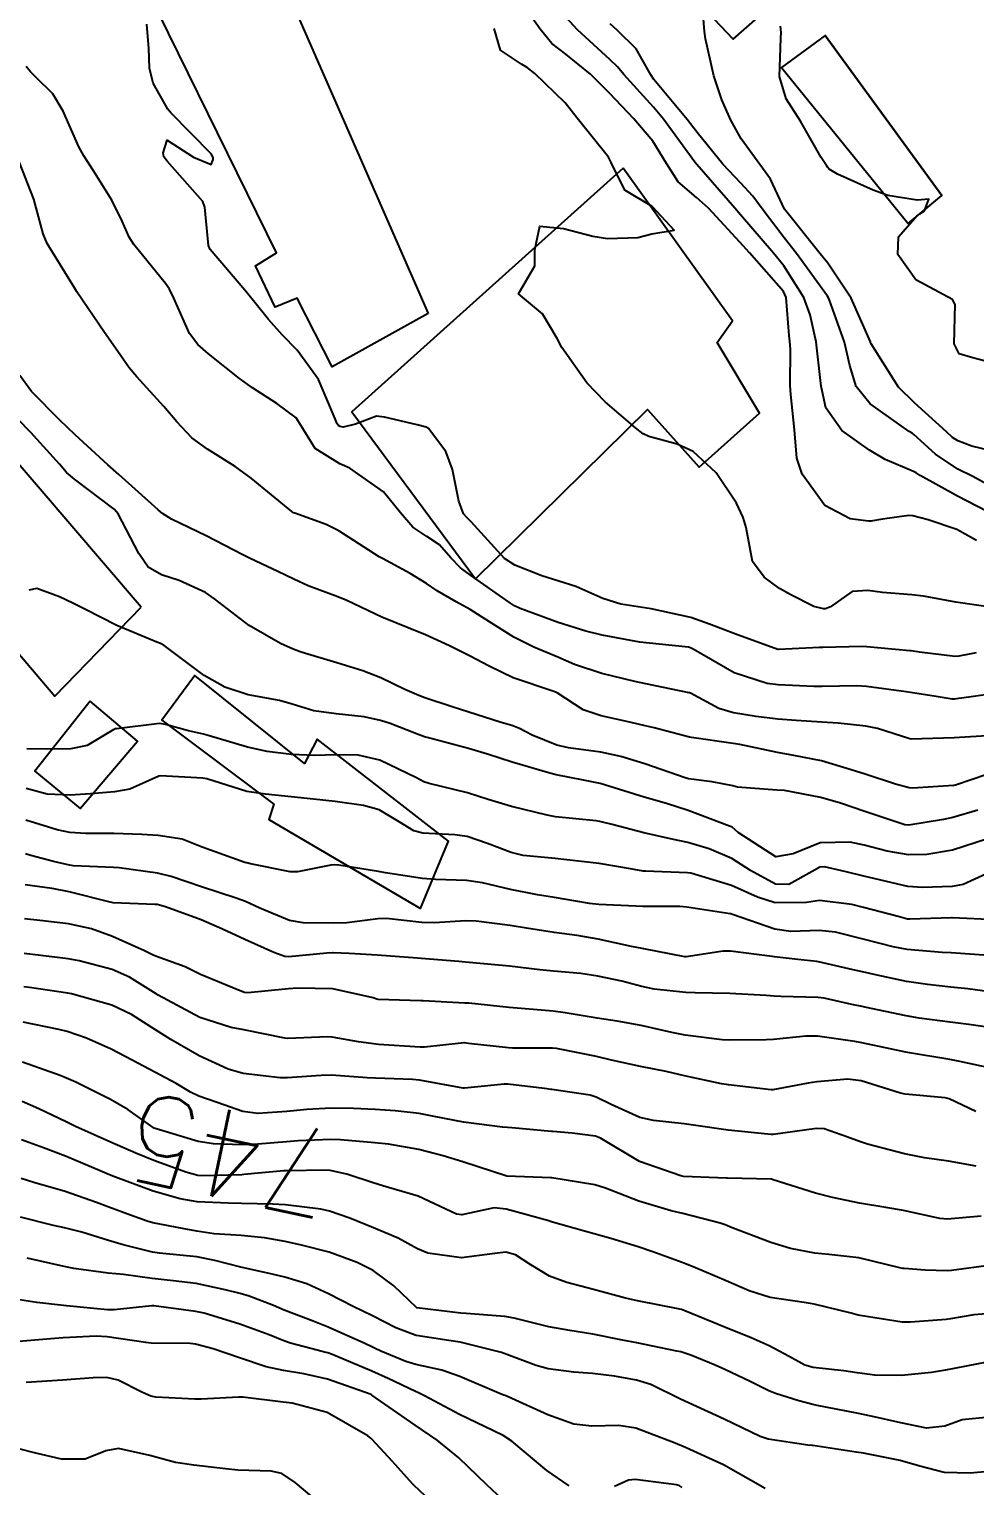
# Model space of a CAD drawing. Header units: metres. Extents: x 318500 to 325275, y 7408834 to 7428799.
# Drawn here: x 323609.8 to 323652.6, y 7420764.5 to 7420830.6 of the extents above; entities that cross this region are included whole.
import ezdxf
from ezdxf.enums import TextEntityAlignment as Align

# ---------------------------------------------------------------- set-up
doc = ezdxf.new("R2010")
doc.units = ezdxf.units.M
doc.header["$MEASUREMENT"] = 0
for name, color, linetype in [('Cotas', 45, 'Continuous'), ('Curvas de Nivel 1m', 11, 'Continuous'), ('Curvas de Nivel 5m', 15, 'Continuous'), ('Edificações', 30, 'Continuous'), ('Vias Primárias', 230, 'Continuous')]:
    doc.layers.add(name, color=color, linetype=linetype)
doc.styles.add('Style-STANDARD', font='STANDARD.shx')

msp = doc.modelspace()

# ---------------------------------------------------------------- linework, layer by layer
at = {"layer": 'Curvas de Nivel 1m', "flags": 128}
for points, elevation in [([(323653.831, 7420811.344), (323652.467, 7420811.67), (323651.836, 7420811.911), (323651.593, 7420812.069), (323651.318, 7420812.318), (323649.859, 7420813.639), (323649.137, 7420814.351), (323647.899, 7420816.304), (323647.875, 7420816.37), (323647.866, 7420816.404), (323646.993, 7420818.379), (323645.944, 7420819.96), (323645.595, 7420820.395), (323643.98, 7420822.42), (323643.335, 7420823.771), (323642.852, 7420824.437), (323642.017, 7420825.605), (323641.545, 7420826.455), (323641.132, 7420827.37), (323640.778, 7420828.463), (323640.401, 7420830.143), (323640.354, 7420830.467), (323640.201, 7420832.376)], 766), ([(323652.679, 7420807.398), (323651.784, 7420807.89), (323650.485, 7420808.33), (323649.793, 7420808.509), (323649.608, 7420808.527), (323648.422, 7420808.361), (323647.885, 7420808.272), (323647.789, 7420808.274), (323646.944, 7420808.378), (323645.799, 7420808.983), (323644.774, 7420810.406), (323644.541, 7420811.123), (323644.424, 7420812.411), (323644.269, 7420814.009), (323644.232, 7420814.415), (323644.244, 7420816.065), (323644.214, 7420816.415), (323644.181, 7420816.694), (323644.045, 7420818.418), (323643.924, 7420818.686), (323642.389, 7420820.443), (323641.957, 7420820.919), (323640.529, 7420822.465), (323639.985, 7420822.943), (323639.158, 7420823.649), (323638.628, 7420824.491), (323638.015, 7420825.491), (323637.146, 7420826.513), (323636.047, 7420827.667), (323635.189, 7420828.539), (323634.069, 7420829.446), (323633.437, 7420829.923), (323632.911, 7420830.568), (323632.097, 7420831.705)], 763), ([(323653.596, 7420808.489), (323651.807, 7420809.411), (323650.126, 7420810.335), (323649.943, 7420810.46), (323649.822, 7420810.53), (323648.54, 7420811.072), (323647.831, 7420811.487), (323646.567, 7420812.383), (323645.855, 7420813.405), (323645.636, 7420814.394), (323645.613, 7420814.654), (323645.416, 7420816.397), (323645.138, 7420817.628), (323644.846, 7420818.406), (323643.941, 7420819.852), (323643.471, 7420820.427), (323641.976, 7420822.151), (323641.719, 7420822.453), (323640, 7420824.435), (323639.984, 7420824.454), (323639.972, 7420824.47), (323639.92, 7420824.553), (323638.495, 7420826.493), (323638.038, 7420827.036), (323636.699, 7420828.52), (323636.408, 7420828.87), (323636.067, 7420829.204), (323634.599, 7420830.545), (323634.088, 7420831.099)], 764), ([(323652.667, 7420802.3), (323651.871, 7420802.145), (323651.707, 7420802.138), (323650.085, 7420802.334), (323649.711, 7420802.387), (323649.658, 7420802.394), (323647.713, 7420802.581), (323647.501, 7420802.585), (323645.712, 7420802.545), (323645.563, 7420802.542), (323643.71, 7420802.452), (323643.677, 7420802.454), (323641.721, 7420803.159), (323640.585, 7420803.599), (323639.731, 7420803.9), (323637.93, 7420804.304), (323637.737, 7420804.331), (323636.567, 7420804.512), (323635.742, 7420804.768), (323634.516, 7420805.306), (323633.75, 7420805.545), (323632.986, 7420805.795), (323631.757, 7420806.278), (323631.287, 7420806.585), (323629.785, 7420808.236), (323629.604, 7420808.419), (323629.437, 7420808.605), (323629.227, 7420809.18), (323628.934, 7420810.613), (323628.638, 7420811.428), (323627.838, 7420812.47), (323627.739, 7420812.531), (323627.334, 7420812.638), (323625.845, 7420812.99), (323625.483, 7420813.026), (323624.541, 7420812.673), (323623.98, 7420812.537), (323623.839, 7420812.561), (323623.765, 7420812.607), (323623.713, 7420812.682), (323623.611, 7420812.916), (323622.867, 7420814.695), (323621.89, 7420816.028), (323621.21, 7420816.72), (323620.591, 7420817.414), (323619.915, 7420818.261), (323619.52, 7420818.744), (323617.947, 7420820.592), (323617.876, 7420820.761), (323617.715, 7420822.511), (323617.619, 7420822.765), (323615.997, 7420824.597), (323615.858, 7420824.792), (323615.82, 7420824.976), (323616.011, 7420825.539), (323617.199, 7420824.772), (323617.995, 7420824.438), (323618.085, 7420824.672), (323618.085, 7420824.759), (323618.002, 7420824.922), (323616.171, 7420826.789), (323616.032, 7420826.952), (323615.366, 7420828.123), (323615.202, 7420828.803), (323615.174, 7420829.692), (323615.088, 7420830.805)], 761), ([(323653.714, 7420804.316), (323651.743, 7420804.599), (323650.278, 7420804.865), (323649.746, 7420804.934), (323648.419, 7420805.032), (323647.748, 7420805.126), (323647.042, 7420805.082), (323646.056, 7420804.387), (323645.833, 7420804.294), (323645.739, 7420804.295), (323645.299, 7420804.397), (323644.268, 7420804.935), (323643.748, 7420805.22), (323643.053, 7420805.727), (323642.526, 7420806.439), (323642.24, 7420807.987), (323642.105, 7420808.445), (323641.8, 7420809.094), (323640.879, 7420810.459), (323639.83, 7420811.423), (323639.11, 7420811.758), (323637.836, 7420812.116), (323637.567, 7420812.233), (323637.219, 7420812.509), (323635.857, 7420813.674), (323635.019, 7420814.539), (323633.894, 7420816.146), (323633.676, 7420816.553), (323633.016, 7420817.668), (323631.92, 7420818.58), (323632.656, 7420819.853), (323632.666, 7420820.569), (323632.883, 7420821.65), (323633.965, 7420821.544), (323635.298, 7420821.198), (323635.958, 7420821.089), (323637.331, 7420821.138), (323637.962, 7420821.292), (323638.984, 7420821.466), (323638.007, 7420822.5), (323637.996, 7420822.516), (323637.98, 7420822.531), (323636.748, 7420823.279), (323636.123, 7420824.528), (323636.004, 7420824.769), (323634.589, 7420826.544), (323634.04, 7420827.232), (323632.669, 7420828.571), (323632.317, 7420828.83), (323632.064, 7420828.984), (323631.103, 7420829.628), (323630.818, 7420830.599)], 762), ([(323653.885, 7420815.306), (323652.513, 7420815.682), (323651.893, 7420815.854), (323651.67, 7420816.313), (323651.705, 7420818.1), (323651.592, 7420818.315), (323649.933, 7420819.216), (323649.104, 7420820.353), (323649.146, 7420821.168), (323649.977, 7420822.117), (323650.114, 7420822.202), (323650.321, 7420822.335), (323650.518, 7420822.865), (323649.985, 7420822.83), (323648.658, 7420823.031), (323647.989, 7420823.28), (323646.376, 7420824.006), (323645.998, 7420824.235), (323645.926, 7420824.318), (323645.875, 7420824.392), (323645.64, 7420824.76), (323644.703, 7420826.41), (323644.045, 7420827.413), (323643.752, 7420828.425), (323643.814, 7420830.16), (323643.83, 7420830.424), (323643.802, 7420830.706)], 767), ([(323653.394, 7420798.561), (323651.661, 7420798.446), (323649.719, 7420798.397), (323649.661, 7420798.407), (323648.183, 7420798.872), (323647.666, 7420798.982), (323646.405, 7420799.12), (323645.668, 7420799.166), (323644.498, 7420799.237), (323643.669, 7420799.296), (323642.685, 7420799.415), (323641.671, 7420799.583), (323640.998, 7420799.775), (323639.712, 7420800.47), (323639.68, 7420800.486), (323639.656, 7420800.494), (323637.686, 7420800.899), (323637.192, 7420801.001), (323635.693, 7420801.362), (323634.457, 7420801.78), (323633.703, 7420802.1), (323632.622, 7420802.566), (323631.717, 7420803.015), (323630.615, 7420803.703), (323629.735, 7420804.264), (323629.099, 7420804.61), (323628.238, 7420805.116), (323627.748, 7420805.452), (323627.012, 7420805.9), (323625.759, 7420806.576), (323625.615, 7420806.661), (323623.777, 7420807.83), (323623.212, 7420808.119), (323621.789, 7420808.629), (323621.733, 7420808.655), (323621.654, 7420808.712), (323619.812, 7420810.221), (323619.084, 7420810.747), (323617.828, 7420811.535), (323617.115, 7420812.053), (323616.441, 7420812.781), (323615.85, 7420813.477), (323614.624, 7420814.809), (323614.284, 7420815.224), (323613.88, 7420815.805), (323613.17, 7420816.827), (323611.917, 7420818.667), (323611.806, 7420818.842), (323611.609, 7420819.16), (323610.574, 7420820.861), (323610.385, 7420821.294), (323609.97, 7420822.87), (323609.182, 7420824.882)], 759), ([(323653.141, 7420796.791), (323651.719, 7420796.309), (323651.652, 7420796.287), (323651.63, 7420796.284), (323649.792, 7420796.173), (323649.628, 7420796.182), (323649.004, 7420796.346), (323647.637, 7420796.802), (323647.002, 7420797.007), (323645.645, 7420797.41), (323644.403, 7420797.654), (323643.651, 7420797.79), (323641.948, 7420798.145), (323641.656, 7420798.195), (323639.769, 7420798.468), (323639.675, 7420798.485), (323638.073, 7420798.903), (323637.665, 7420798.997), (323637.028, 7420799.144), (323635.669, 7420799.45), (323634.852, 7420799.712), (323633.679, 7420800.492), (323633.641, 7420800.512), (323633.52, 7420800.552), (323631.689, 7420801.175), (323630.589, 7420801.699), (323629.703, 7420802.161), (323628.799, 7420802.614), (323627.717, 7420803.118), (323626.927, 7420803.437), (323625.729, 7420803.92), (323624.141, 7420804.676), (323623.742, 7420804.847), (323622.393, 7420805.347), (323621.749, 7420805.639), (323621.021, 7420805.989), (323619.758, 7420806.576), (323619.436, 7420806.743), (323617.773, 7420807.613), (323616.201, 7420808.366), (323615.787, 7420808.616), (323615.59, 7420808.793), (323613.814, 7420810.391), (323613.319, 7420810.825), (323611.83, 7420812.187), (323611.143, 7420812.85), (323609.859, 7420814.154), (323609.336, 7420814.878)], 758), ([(323652.735, 7420795.176), (323651.608, 7420794.837), (323651.179, 7420794.743), (323649.602, 7420794.492), (323649.435, 7420794.509), (323647.611, 7420795.109), (323646.511, 7420795.482), (323645.62, 7420795.745), (323643.983, 7420796.056), (323643.625, 7420796.082), (323641.844, 7420796.221), (323641.628, 7420796.273), (323640.699, 7420796.454), (323639.632, 7420796.592), (323639.473, 7420796.632), (323637.641, 7420797.264), (323636.56, 7420797.597), (323635.649, 7420797.802), (323634.196, 7420797.998), (323633.654, 7420798.117), (323632.543, 7420798.567), (323631.967, 7420798.88), (323631.664, 7420798.998), (323631.098, 7420799.153), (323629.67, 7420799.62), (323628.915, 7420799.854), (323627.676, 7420800.263), (323627.409, 7420800.365), (323626.778, 7420800.644), (323625.688, 7420801.163), (323624.869, 7420801.492), (323623.698, 7420801.857), (323622.075, 7420802.334), (323621.706, 7420802.467), (323621.137, 7420802.719), (323619.722, 7420803.548), (323618.155, 7420804.756), (323617.743, 7420805.039), (323616.551, 7420805.581), (323615.751, 7420805.846), (323615.148, 7420806.193), (323614.727, 7420806.805), (323613.787, 7420808.601), (323613.606, 7420808.822), (323611.803, 7420810.183), (323611.441, 7420810.48), (323611.128, 7420810.85), (323609.831, 7420812.284), (323609.246, 7420812.879)], 757), ([(323653.174, 7420793.873), (323651.59, 7420793.359), (323650.418, 7420793.157), (323649.588, 7420793.145), (323648.629, 7420793.311), (323647.592, 7420793.581), (323646.951, 7420793.727), (323645.593, 7420793.687), (323644.367, 7420793.188), (323643.586, 7420793.057), (323641.869, 7420794.165), (323641.6, 7420794.393), (323641.57, 7420794.41), (323641.489, 7420794.442), (323639.61, 7420795.153), (323638.633, 7420795.466), (323637.619, 7420795.764), (323635.82, 7420796.325), (323635.628, 7420796.381), (323634.87, 7420796.531), (323633.633, 7420796.776), (323633.339, 7420796.85), (323631.642, 7420797.351), (323630.526, 7420797.712), (323629.651, 7420797.97), (323627.842, 7420798.443), (323627.658, 7420798.499), (323627.3, 7420798.635), (323626.108, 7420799.097), (323625.666, 7420799.243), (323624.926, 7420799.409), (323623.669, 7420799.544), (323622.649, 7420799.674), (323621.673, 7420799.983), (323621.099, 7420800.144), (323619.677, 7420800.4), (323618.616, 7420800.751), (323617.688, 7420801.278), (323615.861, 7420802.634), (323615.709, 7420802.726), (323615.529, 7420802.793), (323613.721, 7420803.538), (323612.277, 7420804.289), (323611.736, 7420804.562), (323611.125, 7420804.849), (323610.106, 7420805.227), (323609.743, 7420805.147)], 756), ([(323653.549, 7420790.196), (323651.568, 7420790.291), (323651.55, 7420790.292), (323649.661, 7420790.226), (323649.548, 7420790.237), (323649.123, 7420790.344), (323647.556, 7420790.764), (323647.029, 7420790.896), (323645.56, 7420791.071), (323644.968, 7420790.989), (323643.558, 7420790.967), (323642.759, 7420791.231), (323641.57, 7420791.75), (323639.731, 7420792.314), (323639.578, 7420792.336), (323637.676, 7420792.401), (323637.579, 7420792.408), (323637.002, 7420792.506), (323635.582, 7420792.747), (323633.978, 7420792.938), (323633.584, 7420792.973), (323632.136, 7420793.122), (323631.587, 7420793.249), (323630.518, 7420793.664), (323629.594, 7420793.982), (323629.046, 7420794.06), (323627.595, 7420794.121), (323627.188, 7420794.228), (323626.521, 7420794.646), (323625.608, 7420795.185), (323624.894, 7420795.383), (323623.613, 7420795.571), (323622.641, 7420795.668), (323621.616, 7420795.768), (323620.454, 7420795.891), (323619.619, 7420796.015), (323617.8, 7420796.586), (323617.628, 7420796.623), (323615.697, 7420796.721), (323615.629, 7420796.706), (323614.308, 7420796.121), (323613.618, 7420795.996), (323612.532, 7420795.915), (323611.615, 7420795.858), (323610.574, 7420795.897), (323609.619, 7420796.15)], 754), ([(323653.219, 7420788.59), (323651.526, 7420788.7), (323651.121, 7420788.722), (323649.528, 7420788.854), (323648.899, 7420788.977), (323647.534, 7420789.326), (323646.281, 7420789.636), (323645.54, 7420789.722), (323644.27, 7420789.678), (323643.54, 7420789.778), (323641.621, 7420790.439), (323641.55, 7420790.465), (323641.515, 7420790.476), (323639.555, 7420790.779), (323639.229, 7420790.801), (323637.555, 7420790.802), (323637.244, 7420790.814), (323635.556, 7420790.892), (323635.142, 7420790.94), (323633.56, 7420791.216), (323632.79, 7420791.333), (323631.565, 7420791.573), (323630.29, 7420791.872), (323629.571, 7420791.983), (323628.158, 7420792.035), (323627.572, 7420792.068), (323625.895, 7420792.335), (323625.576, 7420792.391), (323623.786, 7420792.678), (323623.58, 7420792.698), (323623.422, 7420792.682), (323621.907, 7420792.373), (323621.575, 7420792.382), (323619.778, 7420792.737), (323619.618, 7420792.777), (323619.58, 7420792.781), (323619.529, 7420792.792), (323617.587, 7420793.499), (323616.677, 7420793.86), (323615.592, 7420794.028), (323614.853, 7420794.061), (323613.593, 7420794.106), (323612.315, 7420794.111), (323611.593, 7420794.157), (323611.026, 7420794.28), (323609.598, 7420794.715)], 753), ([(323653.506, 7420786.906), (323652.285, 7420787.075), (323651.508, 7420787.155), (323650.452, 7420787.268), (323649.511, 7420787.401), (323648.18, 7420787.686), (323647.515, 7420787.842), (323647.087, 7420787.937), (323645.519, 7420788.301), (323645.442, 7420788.314), (323644.58, 7420788.404), (323643.521, 7420788.519), (323643.41, 7420788.533), (323641.525, 7420788.773), (323641.19, 7420788.78), (323639.521, 7420788.524), (323639.466, 7420788.525), (323637.526, 7420788.902), (323637.037, 7420788.995), (323635.532, 7420789.329), (323634.577, 7420789.491), (323633.536, 7420789.625), (323632.286, 7420789.822), (323631.54, 7420789.941), (323630.001, 7420790.137), (323629.543, 7420790.151), (323628.1, 7420790.063), (323627.542, 7420790.083), (323625.943, 7420790.255), (323625.544, 7420790.248), (323624.146, 7420790.069), (323623.541, 7420790.047), (323622.17, 7420790.071), (323621.542, 7420790.165), (323620.201, 7420790.73), (323619.554, 7420791.025), (323619.124, 7420791.176), (323617.564, 7420791.703), (323616.182, 7420792.169), (323615.573, 7420792.32), (323613.833, 7420792.559), (323613.576, 7420792.579), (323611.766, 7420792.649), (323611.578, 7420792.681), (323610.851, 7420792.851), (323609.833, 7420793.117), (323609.583, 7420793.186)], 752), ([(323653.485, 7420785.286), (323652.333, 7420785.452), (323651.489, 7420785.555), (323650.08, 7420785.742), (323649.493, 7420785.842), (323647.622, 7420786.234), (323647.499, 7420786.264), (323647.03, 7420786.367), (323645.766, 7420786.649), (323645.503, 7420786.684), (323643.809, 7420786.722), (323643.503, 7420786.745), (323643.152, 7420786.775), (323641.504, 7420786.862), (323639.932, 7420786.891), (323639.504, 7420786.907), (323638.076, 7420787.062), (323637.507, 7420787.181), (323636.605, 7420787.413), (323635.511, 7420787.645), (323634.744, 7420787.763), (323633.513, 7420787.877), (323632.893, 7420787.938), (323631.515, 7420788.104), (323629.858, 7420788.255), (323629.517, 7420788.281), (323629.221, 7420788.308), (323627.518, 7420788.451), (323627.353, 7420788.467), (323625.519, 7420788.593), (323624.253, 7420788.673), (323623.52, 7420788.708), (323623.493, 7420788.707), (323623.239, 7420788.684), (323621.518, 7420788.521), (323621.337, 7420788.532), (323620.836, 7420788.72), (323619.528, 7420789.303), (323618.509, 7420789.777), (323617.542, 7420790.194), (323615.932, 7420790.784), (323615.551, 7420790.888), (323615.443, 7420790.901), (323613.552, 7420790.977), (323613.366, 7420791.009), (323611.559, 7420791.469), (323610.792, 7420791.621), (323609.564, 7420791.793)], 751), ([(323652.652, 7420781.511), (323651.438, 7420782.089), (323651.26, 7420782.134), (323649.44, 7420782.292), (323649.238, 7420782.342), (323647.448, 7420782.895), (323646.841, 7420782.977), (323645.447, 7420782.858), (323645.05, 7420782.792), (323643.441, 7420782.496), (323643.368, 7420782.493), (323641.444, 7420782.721), (323641.117, 7420782.773), (323639.45, 7420783.133), (323638.614, 7420783.321), (323637.456, 7420783.544), (323636.141, 7420783.832), (323635.462, 7420783.999), (323633.645, 7420784.37), (323633.468, 7420784.385), (323631.657, 7420784.388), (323631.467, 7420784.4), (323629.653, 7420784.598), (323629.47, 7420784.618), (323629.452, 7420784.618), (323629.321, 7420784.602), (323627.67, 7420784.423), (323627.467, 7420784.422), (323625.58, 7420784.546), (323625.468, 7420784.557), (323624.68, 7420784.668), (323623.473, 7420784.88), (323623.267, 7420784.889), (323621.472, 7420784.824), (323621.342, 7420784.842), (323619.477, 7420785.208), (323618.899, 7420785.326), (323617.485, 7420785.772), (323615.593, 7420786.789), (323615.537, 7420786.826), (323615.501, 7420786.848), (323614.296, 7420787.596), (323613.511, 7420787.947), (323612.014, 7420788.336), (323611.516, 7420788.432), (323611.152, 7420788.481), (323609.518, 7420788.676)], 749), ([(323652.655, 7420779.037), (323651.404, 7420779.266), (323650.323, 7420779.409), (323649.409, 7420779.598), (323647.734, 7420780.038), (323647.417, 7420780.135), (323646.797, 7420780.369), (323645.767, 7420780.729), (323645.423, 7420780.74), (323643.469, 7420780.468), (323643.42, 7420780.465), (323643.376, 7420780.465), (323641.422, 7420780.66), (323639.848, 7420780.887), (323639.425, 7420780.948), (323638.041, 7420781.105), (323637.427, 7420781.246), (323636.115, 7420781.831), (323635.436, 7420782.165), (323635.163, 7420782.25), (323633.44, 7420782.513), (323633.404, 7420782.515), (323633.104, 7420782.555), (323631.443, 7420782.747), (323631.273, 7420782.751), (323629.781, 7420782.597), (323629.471, 7420782.568), (323629.44, 7420782.567), (323629.414, 7420782.575), (323629.25, 7420782.603), (323627.444, 7420782.925), (323627.123, 7420782.956), (323625.445, 7420783.017), (323625.069, 7420783.041), (323623.447, 7420783.157), (323622.986, 7420783.148), (323621.445, 7420783.032), (323621.121, 7420783.038), (323619.447, 7420783.234), (323618.771, 7420783.426), (323617.459, 7420784.041), (323616.176, 7420784.779), (323615.476, 7420785.219), (323614.39, 7420785.902), (323613.493, 7420786.336), (323611.666, 7420786.838), (323611.5, 7420786.87), (323609.762, 7420787.125), (323609.503, 7420787.162)], 748), ([(323652.891, 7420776.763), (323651.365, 7420776.631), (323651.021, 7420776.66), (323649.37, 7420777.019), (323648.561, 7420777.159), (323647.375, 7420777.359), (323646.148, 7420777.609), (323645.381, 7420777.804), (323643.46, 7420778.419), (323643.39, 7420778.438), (323643.369, 7420778.441), (323641.391, 7420778.486), (323641.345, 7420778.486), (323639.392, 7420778.572), (323639.276, 7420778.588), (323637.401, 7420779.25), (323635.635, 7420780.299), (323635.418, 7420780.4), (323634.355, 7420780.536), (323633.474, 7420780.603), (323633.421, 7420780.606), (323631.621, 7420780.776), (323631.422, 7420780.786), (323631.205, 7420780.799), (323629.424, 7420781.031), (323628.099, 7420781.292), (323627.428, 7420781.419), (323626.328, 7420781.546), (323625.429, 7420781.602), (323624.448, 7420781.652), (323623.43, 7420781.669), (323622.337, 7420781.605), (323621.428, 7420781.516), (323620.116, 7420781.419), (323619.428, 7420781.511), (323618.264, 7420781.919), (323617.435, 7420782.21), (323617.057, 7420782.387), (323616.411, 7420782.775), (323615.448, 7420783.294), (323614.417, 7420783.844), (323613.463, 7420784.332), (323612.343, 7420784.831), (323611.475, 7420785.141), (323611.089, 7420785.233), (323609.48, 7420785.559)], 747), ([(323653.343, 7420774.54), (323651.535, 7420774.307), (323651.34, 7420774.288), (323650.354, 7420774.325), (323649.391, 7420774.39), (323649.341, 7420774.394), (323649.265, 7420774.416), (323647.345, 7420774.884), (323645.992, 7420775.026), (323645.347, 7420775.088), (323644.247, 7420775.304), (323643.351, 7420775.567), (323641.535, 7420776.261), (323641.359, 7420776.338), (323641.287, 7420776.369), (323641.056, 7420776.445), (323639.366, 7420776.884), (323638.834, 7420777.012), (323637.374, 7420777.445), (323635.864, 7420778.034), (323635.385, 7420778.181), (323633.437, 7420778.501), (323633.389, 7420778.506), (323631.39, 7420778.58), (323629.399, 7420779.233), (323628.508, 7420779.509), (323627.407, 7420779.791), (323626.03, 7420780.031), (323625.411, 7420780.091), (323623.859, 7420780.23), (323623.413, 7420780.244), (323621.939, 7420780.176), (323621.411, 7420780.138), (323620.112, 7420780.027), (323619.409, 7420780.005), (323618.11, 7420780.053), (323617.411, 7420780.153), (323615.464, 7420780.744), (323615.42, 7420780.759), (323615.364, 7420780.791), (323614.22, 7420781.601), (323613.432, 7420782.058), (323611.862, 7420782.836), (323611.443, 7420783.025), (323611.151, 7420783.138), (323609.453, 7420783.743)], 746), ([(323653.139, 7420770.142), (323651.275, 7420769.791), (323650.637, 7420769.683), (323649.272, 7420769.546), (323648.067, 7420769.557), (323647.273, 7420769.669), (323646.665, 7420769.76), (323645.275, 7420769.914), (323644.899, 7420770.019), (323644.194, 7420770.406), (323643.287, 7420770.893), (323642.472, 7420771.249), (323641.299, 7420771.72), (323639.456, 7420772.468), (323639.311, 7420772.529), (323639.23, 7420772.552), (323637.316, 7420772.924), (323636.772, 7420773.052), (323635.324, 7420773.442), (323634.113, 7420773.753), (323633.332, 7420774.048), (323632.482, 7420774.563), (323631.783, 7420775.012), (323631.346, 7420775.134), (323630.852, 7420775.078), (323629.343, 7420774.882), (323627.81, 7420775.089), (323627.347, 7420775.287), (323626.472, 7420775.764), (323625.356, 7420776.243), (323624.274, 7420776.671), (323623.365, 7420776.999), (323622.974, 7420777.078), (323621.368, 7420777.273), (323620.78, 7420777.307), (323619.369, 7420777.347), (323618.761, 7420777.354), (323617.37, 7420777.41), (323616.596, 7420777.548), (323615.377, 7420777.907), (323613.666, 7420778.535), (323613.387, 7420778.646), (323612.969, 7420778.824), (323611.4, 7420779.491), (323610.396, 7420779.864), (323609.41, 7420780.224)], 744), ([(323653.251, 7420767.65), (323652.02, 7420767.527), (323651.244, 7420767.25), (323650.415, 7420767.15), (323649.246, 7420767.402), (323647.896, 7420767.708), (323647.252, 7420767.831), (323645.455, 7420768.189), (323645.258, 7420768.236), (323644.631, 7420768.399), (323643.571, 7420768.723), (323643.264, 7420768.853), (323642.418, 7420769.279), (323641.274, 7420769.809), (323640.838, 7420770.009), (323639.725, 7420770.463), (323639.282, 7420770.611), (323639.103, 7420770.652), (323637.288, 7420771.02), (323636.643, 7420771.153), (323635.293, 7420771.415), (323634.249, 7420771.582), (323633.298, 7420771.743), (323631.733, 7420772.144), (323631.305, 7420772.226), (323629.556, 7420772.347), (323629.307, 7420772.374), (323627.323, 7420772.617), (323626.282, 7420773.603), (323625.335, 7420774.3), (323624.61, 7420774.667), (323623.344, 7420775.128), (323622.098, 7420775.449), (323621.349, 7420775.613), (323620.416, 7420775.789), (323619.351, 7420775.883), (323618.135, 7420775.969), (323617.353, 7420776.09), (323616.778, 7420776.192), (323615.357, 7420776.47), (323615.105, 7420776.541), (323614.339, 7420776.805), (323613.365, 7420777.176), (323612.802, 7420777.392), (323611.376, 7420777.888), (323609.957, 7420778.286), (323609.384, 7420778.475)], 743), ([(323653.214, 7420765.192), (323652.386, 7420765.119), (323651.213, 7420765.152), (323650.109, 7420765.434), (323649.22, 7420765.698), (323647.554, 7420766.028), (323647.226, 7420766.072), (323645.255, 7420766.364), (323645.23, 7420766.365), (323645.039, 7420766.393), (323643.234, 7420766.656), (323642.88, 7420766.779), (323641.247, 7420767.572), (323639.26, 7420768.47), (323637.912, 7420769.136), (323637.268, 7420769.333), (323636.269, 7420769.511), (323635.271, 7420769.631), (323634.437, 7420769.698), (323633.273, 7420769.844), (323632.717, 7420770.001), (323631.28, 7420770.542), (323631.152, 7420770.581), (323629.287, 7420771.05), (323628.764, 7420771.131), (323627.291, 7420771.354), (323626.362, 7420771.71), (323625.304, 7420772.247), (323624.425, 7420772.669), (323623.319, 7420773.247), (323622.329, 7420773.699), (323621.329, 7420774.002), (323620.755, 7420774.142), (323619.336, 7420774.455), (323618.167, 7420774.752), (323617.342, 7420774.922), (323615.652, 7420775.094), (323615.343, 7420775.136), (323614.008, 7420775.471), (323613.349, 7420775.671), (323612.144, 7420776.04), (323611.354, 7420776.231), (323610.856, 7420776.348), (323609.358, 7420776.718)], 742), ([(323643.094, 7420764.421), (323641.216, 7420765.499), (323639.36, 7420766.336), (323639.229, 7420766.384), (323639.022, 7420766.473), (323637.24, 7420767.15), (323636.467, 7420767.282), (323635.241, 7420767.241), (323634.432, 7420767.343), (323633.248, 7420767.762), (323631.448, 7420768.577), (323631.318, 7420768.636), (323631.261, 7420768.654), (323631.138, 7420768.704), (323629.269, 7420769.493), (323628.444, 7420769.784), (323627.274, 7420770.036), (323626.816, 7420770.178), (323625.679, 7420770.654), (323625.405, 7420770.781), (323625.283, 7420770.84), (323624.955, 7420770.993), (323623.296, 7420771.734), (323622.614, 7420772.004), (323621.307, 7420772.513), (323620.821, 7420772.717), (323619.725, 7420773.143), (323619.318, 7420773.261), (323618.635, 7420773.433), (323617.324, 7420773.711), (323616.269, 7420773.833), (323615.327, 7420773.944), (323614.024, 7420774.115), (323613.33, 7420774.186), (323611.771, 7420774.398), (323611.335, 7420774.484), (323609.666, 7420774.865)], 741), ([(323631.194, 7420763.93), (323630.481, 7420764.587), (323629.218, 7420765.809), (323628.233, 7420766.615), (323627.24, 7420767.288), (323625.283, 7420768.66), (323625.267, 7420768.667), (323625.243, 7420768.678), (323623.267, 7420769.378), (323622.193, 7420769.62), (323621.271, 7420769.767), (323620.492, 7420769.941), (323619.276, 7420770.352), (323618.095, 7420770.752), (323617.283, 7420770.967), (323617.047, 7420771), (323615.283, 7420771.013), (323615.044, 7420771.033), (323613.287, 7420771.302), (323612.78, 7420771.333), (323611.286, 7420771.249), (323610.909, 7420771.222), (323609.283, 7420771.082)], 739), ([(323628.19, 7420763.615), (323627.199, 7420764.552), (323627.16, 7420764.591), (323627.123, 7420764.631), (323626.215, 7420765.645), (323625.279, 7420766.659), (323625.231, 7420766.702), (323625.091, 7420766.802), (323623.248, 7420767.861), (323621.67, 7420768.288), (323621.254, 7420768.334), (323619.437, 7420768.558), (323619.257, 7420768.565), (323617.549, 7420768.464), (323617.256, 7420768.468), (323615.484, 7420768.559), (323615.257, 7420768.607), (323614.857, 7420768.796), (323613.782, 7420769.33), (323613.266, 7420769.453), (323612.649, 7420769.443), (323611.265, 7420769.336), (323609.62, 7420769.221)], 738), ([(323622.56, 7420764.055), (323621.802, 7420764.701), (323621.206, 7420765.105), (323620.713, 7420765.212), (323619.208, 7420765.25), (323618.647, 7420765.307), (323617.211, 7420765.48), (323616.382, 7420765.603), (323615.217, 7420765.912), (323613.804, 7420766.229), (323613.22, 7420766.126), (323612.293, 7420765.75), (323611.214, 7420765.758), (323610.048, 7420766.027), (323609.22, 7420766.234)], 737)]:
    msp.add_lwpolyline(points, dxfattribs=dict(at, elevation=elevation))
at = {"layer": 'Curvas de Nivel 5m', "flags": 128}
for points, elevation in [([(323653.809, 7420809.583), (323652.506, 7420810.303), (323651.823, 7420810.63), (323650.814, 7420811.309), (323649.839, 7420812.193), (323649.758, 7420812.26), (323649.631, 7420812.343), (323647.858, 7420813.596), (323647.229, 7420814.376), (323646.941, 7420815.323), (323646.689, 7420816.382), (323646.015, 7420818.293), (323645.97, 7420818.389), (323645.921, 7420818.468), (323644.514, 7420820.412), (323643.96, 7420821.118), (323642.96, 7420822.435), (323642.546, 7420823.002), (323641.991, 7420823.594), (323641.184, 7420824.458), (323640.021, 7420825.894), (323639.558, 7420826.477), (323638.057, 7420828.297), (323637.925, 7420828.502), (323637.248, 7420829.688), (323636.391, 7420830.525), (323636.084, 7420830.82)], 765), ([(323653.513, 7420800.461), (323652.427, 7420800.303), (323651.776, 7420800.212), (323651.679, 7420800.204), (323651.576, 7420800.208), (323650.85, 7420800.322), (323649.682, 7420800.505), (323649.493, 7420800.533), (323647.686, 7420800.779), (323647.258, 7420800.803), (323645.686, 7420800.772), (323645.309, 7420800.773), (323643.687, 7420800.857), (323643.193, 7420800.92), (323641.694, 7420801.391), (323639.83, 7420802.468), (323639.711, 7420802.535), (323639.63, 7420802.553), (323637.714, 7420802.756), (323637.423, 7420802.794), (323635.719, 7420803.1), (323634.969, 7420803.283), (323633.727, 7420803.676), (323631.996, 7420804.316), (323631.738, 7420804.436), (323631.512, 7420804.582), (323629.752, 7420805.82), (323629.3, 7420806.152), (323628.858, 7420806.614), (323628.345, 7420807.198), (323627.774, 7420807.584), (323627.134, 7420807.993), (323626.582, 7420808.648), (323625.804, 7420809.601), (323624.286, 7420810.675), (323623.822, 7420810.868), (323622.703, 7420811.572), (323621.995, 7420812.708), (323621.844, 7420812.95), (323620.973, 7420813.603), (323619.864, 7420814.321), (323619.281, 7420814.746), (323617.881, 7420815.856), (323617.393, 7420816.276), (323617.015, 7420816.773), (323616.31, 7420818.388), (323616.109, 7420818.787), (323615.924, 7420819.049), (323614.487, 7420820.812), (323614.283, 7420821.145), (323613.961, 7420821.874), (323613.496, 7420822.825), (323612.671, 7420824.152), (323612.224, 7420824.838), (323612.006, 7420825.238), (323611.295, 7420826.851), (323610.826, 7420827.646), (323610.045, 7420828.412), (323609.809, 7420828.635), (323609.609, 7420828.877)], 760), ([(323653.128, 7420792.287), (323652.077, 7420791.798), (323651.571, 7420791.716), (323650.231, 7420791.669), (323649.571, 7420791.718), (323647.821, 7420792.113), (323647.577, 7420792.174), (323646.777, 7420792.372), (323645.794, 7420792.599), (323645.582, 7420792.588), (323645.222, 7420792.395), (323644.175, 7420791.807), (323643.571, 7420791.818), (323642.428, 7420792.432), (323641.585, 7420792.973), (323640.556, 7420793.422), (323639.592, 7420793.7), (323638.953, 7420793.839), (323637.596, 7420794.142), (323636.171, 7420794.514), (323635.602, 7420794.653), (323635.441, 7420794.684), (323633.605, 7420794.872), (323633.222, 7420794.94), (323631.611, 7420795.336), (323630.552, 7420795.655), (323629.62, 7420795.952), (323627.869, 7420796.383), (323627.627, 7420796.46), (323627.303, 7420796.635), (323625.642, 7420797.444), (323624.652, 7420797.663), (323623.645, 7420797.673), (323622.686, 7420797.652), (323621.645, 7420797.689), (323620.541, 7420797.832), (323619.649, 7420798.028), (323617.855, 7420798.56), (323617.658, 7420798.614), (323616.97, 7420798.77), (323615.932, 7420799.056), (323615.663, 7420799.094), (323613.704, 7420798.863), (323613.66, 7420798.862), (323613.627, 7420798.854), (323613.581, 7420798.821), (323612.374, 7420798.108), (323611.647, 7420797.955), (323610.565, 7420797.937), (323609.646, 7420797.958)], 755), ([(323653.458, 7420783.451), (323652, 7420783.764), (323651.463, 7420783.872), (323649.632, 7420784.173), (323649.468, 7420784.2), (323648.771, 7420784.347), (323647.474, 7420784.626), (323647.155, 7420784.685), (323645.478, 7420784.928), (323644.943, 7420784.933), (323643.475, 7420784.773), (323643.142, 7420784.756), (323641.475, 7420784.752), (323641.153, 7420784.767), (323639.478, 7420784.97), (323638.869, 7420785.089), (323637.484, 7420785.405), (323636.394, 7420785.604), (323635.488, 7420785.747), (323634.044, 7420785.989), (323633.493, 7420786.065), (323631.868, 7420786.201), (323631.495, 7420786.232), (323629.678, 7420786.417), (323629.497, 7420786.428), (323627.602, 7420786.525), (323627.498, 7420786.527), (323625.563, 7420786.595), (323625.499, 7420786.606), (323625.334, 7420786.662), (323623.504, 7420787.076), (323621.909, 7420787.108), (323621.504, 7420787.068), (323619.659, 7420786.895), (323619.502, 7420786.91), (323619.23, 7420787.016), (323617.51, 7420787.728), (323616.813, 7420788.07), (323615.518, 7420788.54), (323615.34, 7420788.615), (323614.974, 7420788.798), (323613.529, 7420789.447), (323612.574, 7420789.79), (323611.538, 7420790.021), (323610.229, 7420790.17), (323609.541, 7420790.241)], 750), ([(323653.311, 7420772.362), (323652.548, 7420772.291), (323651.503, 7420772.111), (323651.307, 7420772.089), (323649.682, 7420771.957), (323649.304, 7420771.965), (323647.407, 7420772.26), (323647.309, 7420772.281), (323646.995, 7420772.365), (323645.316, 7420772.78), (323644.863, 7420772.851), (323643.32, 7420773.076), (323642.371, 7420773.383), (323641.331, 7420773.835), (323639.83, 7420774.463), (323639.483, 7420774.609), (323639.342, 7420774.662), (323638.007, 7420775.151), (323637.349, 7420775.375), (323636.112, 7420775.753), (323635.354, 7420775.964), (323634.915, 7420776.086), (323633.36, 7420776.529), (323633.342, 7420776.533), (323633.301, 7420776.551), (323631.367, 7420777.079), (323630.815, 7420777.139), (323629.363, 7420776.823), (323629.107, 7420776.861), (323627.376, 7420777.669), (323625.934, 7420778.099), (323625.384, 7420778.265), (323624.141, 7420778.672), (323623.392, 7420778.843), (323623.217, 7420778.858), (323621.392, 7420778.825), (323621.284, 7420778.82), (323620.301, 7420778.726), (323619.477, 7420778.651), (323619.389, 7420778.644), (323617.545, 7420778.601), (323617.388, 7420778.616), (323616.852, 7420778.768), (323615.397, 7420779.288), (323614.581, 7420779.623), (323613.41, 7420780.134), (323611.854, 7420780.836), (323611.422, 7420781.045), (323610.194, 7420781.625), (323609.431, 7420781.959)], 745), ([(323634.216, 7420764.535), (323633.21, 7420765.234), (323631.614, 7420766.574), (323631.234, 7420766.823), (323630.785, 7420767.036), (323629.248, 7420767.774), (323627.663, 7420768.624), (323627.388, 7420768.755), (323627.262, 7420768.817), (323626.025, 7420769.406), (323625.271, 7420769.743), (323623.445, 7420770.511), (323623.279, 7420770.572), (323623.192, 7420770.594), (323622.801, 7420770.687), (323621.591, 7420771.012), (323621.286, 7420771.113), (323620.621, 7420771.389), (323619.297, 7420771.87), (323617.688, 7420772.372), (323617.305, 7420772.452), (323615.395, 7420772.703), (323615.309, 7420772.703), (323613.601, 7420772.52), (323613.306, 7420772.528), (323611.438, 7420772.709), (323611.308, 7420772.719), (323610.102, 7420772.858), (323609.312, 7420772.971)], 740), ([(323639.343, 7420764.468), (323639.201, 7420764.553), (323639.084, 7420764.59), (323637.205, 7420764.836), (323636.905, 7420764.802), (323636.279, 7420764.509)], 740)]:
    msp.add_lwpolyline(points, dxfattribs=dict(at, elevation=elevation))
at = {"layer": 'Edificações'}
for points in [[(323647.978, 7420835.693), (323629.849, 7420857.96), (323625.289, 7420853.641), (323622.86, 7420856.008), (323616.701, 7420847.961), (323624.344, 7420839.185), (323631.037, 7420844.037), (323632.399, 7420842.38), (323628.668, 7420839.244), (323630.208, 7420837.528), (323631.688, 7420838.357), (323636.372, 7420832.959), (323637.911, 7420834.083), (323641.643, 7420830.119), (323647.978, 7420835.693)], [(323627.823, 7420817.678), (323623.477, 7420815.273), (323621.891, 7420818.383), (323620.892, 7420817.972), (323620.011, 7420819.85), (323620.951, 7420820.436), (323613.844, 7420834.93), (323619.13, 7420837.57), (323627.823, 7420817.678)], [(323645.813, 7420830.286), (323643.841, 7420828.836), (323649.575, 7420821.764), (323651.1, 7420823.028)], [(323651.1, 7420823.028), (323645.813, 7420830.286)], [(323636.667, 7420824.28), (323624.375, 7420813.223), (323629.968, 7420805.658), (323637.774, 7420813.34), (323640.104, 7420810.721), (323642.842, 7420813.165), (323640.92, 7420816.366), (323641.619, 7420817.355), (323636.667, 7420824.28)], [(323614.825, 7420804.376), (323603.68, 7420817.387), (323597.056, 7420812.514), (323593.503, 7420817.627), (323591.336, 7420815.281), (323598.143, 7420806.973), (323599.467, 7420808.477), (323606.153, 7420799.921), (323609.224, 7420802.328), (323610.91, 7420800.342), (323614.825, 7420804.376)], [(323627.486, 7420790.709), (323628.757, 7420793.767), (323622.806, 7420798.385), (323622.228, 7420797.288), (323617.26, 7420801.27), (323615.758, 7420799.25), (323620.842, 7420795.441), (323620.611, 7420794.749), (323627.486, 7420790.709)], [(323612.51, 7420800.117), (323610.013, 7420796.942), (323612.056, 7420795.241), (323614.666, 7420798.303), (323612.51, 7420800.117)]]:
    msp.add_lwpolyline(points, close=True, dxfattribs=at)
at = {"layer": 'Vias Primárias'}
for points in [[(323715.644, 7420145.548, 0), (323709.04, 7420132.939)], [(323831.088, 7420001.787, 0), (323833.844, 7420008.443, 0.220888)], [(323205.069, 7420933.766, 0), (323207.298, 7420931.929, 0.020742), (323210.311, 7420929.649), (323213.335, 7420928.865), (323214.564, 7420929.479), (323216.061, 7420926.782), (323213.869, 7420925.313), (323213.871, 7420924.556), (323218.068, 7420917.639), (323222.108, 7420910.972), (323227.38, 7420903.131), (323230.217, 7420898.982, 0.38291), (323236.446, 7420897.46), (323249.502, 7420903.926), (323257.59, 7420907.836)]]:
    msp.add_lwpolyline(points, format="xyb", dxfattribs=at)

# ---------------------------------------------------------------- texts
at = {"layer": 'Cotas', "style": 'Style-STANDARD'}
msp.add_text('745', height=4, rotation=168.1051, dxfattribs=at).set_placement((323618.88, 7420779.53, 745), align=Align.MIDDLE_CENTER)

doc.saveas('drawing.dxf')
